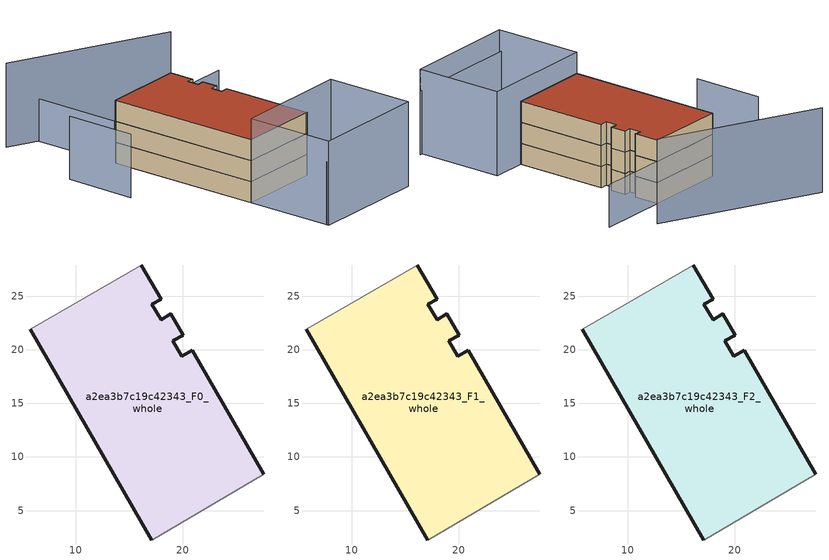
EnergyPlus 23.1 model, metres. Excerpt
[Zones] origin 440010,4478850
a2ea3b7c19c42343_F0_whole
 floor ground (EU_floor_Construction): 27.56,8.36 20.89,19.97 19.89,19.39 19.06,20.82 20.03,21.35 18.87,23.36 17.97,22.8 17.09,24.23 17.99,24.68 16.14,27.9 5.76,21.88 17.08,2.25 z0
 wall outside (EU_wall_Construction): 17.08,2.25 5.76,21.88 / 16.14,27.9 17.99,24.68 17.09,24.23 17.97,22.8 18.87,23.36 20.03,21.35 19.06,20.82 19.89,19.39 20.89,19.97 27.56,8.36 z0:3
 wall adiabatic (EU_wall_Construction): 5.76,21.88 16.14,27.9 / 27.56,8.36 17.08,2.25 z0:3
a2ea3b7c19c42343_F1_whole
 floor to a2ea3b7c19c42343_F0_whole (EU_floor_Construction): 27.56,8.36 20.88,19.97 19.89,19.39 19.06,20.82 20.02,21.35 18.87,23.36 17.96,22.8 17.09,24.23 17.99,24.68 16.14,27.9 5.75,21.88 17.08,2.25 z3
 wall outside (EU_wall_Construction): 17.08,2.25 5.76,21.88 / 16.14,27.9 17.99,24.68 17.09,24.23 17.97,22.8 18.87,23.36 20.03,21.35 19.06,20.82 19.89,19.39 20.89,19.97 27.56,8.36 z3:6
 wall adiabatic (EU_wall_Construction): 5.76,21.88 16.14,27.9 / 27.56,8.36 17.08,2.25 z3:6
a2ea3b7c19c42343_F2_whole
 floor to a2ea3b7c19c42343_F1_whole (EU_floor_Construction): 27.56,8.36 20.88,19.97 19.89,19.39 19.06,20.82 20.02,21.35 18.87,23.36 17.96,22.8 17.09,24.23 17.99,24.68 16.14,27.9 5.75,21.88 17.08,2.25 z6
 wall outside (EU_wall_Construction): 17.08,2.25 5.76,21.88 / 16.14,27.9 17.99,24.68 17.09,24.23 17.97,22.8 18.87,23.36 20.03,21.35 19.06,20.82 19.89,19.39 20.89,19.97 27.56,8.36 z6:9
 wall adiabatic (EU_wall_Construction): 5.76,21.88 16.14,27.9 / 27.56,8.36 17.08,2.25 z6:9
 roof outside (EU_roof_Construction): 18.87,23.36 20.03,21.35 19.06,20.82 19.89,19.39 20.89,19.97 27.56,8.36 17.08,2.25 5.76,21.88 16.14,27.9 17.99,24.68 17.09,24.23 17.97,22.8 z9
shading: 23.37,-8.61 38.55,0.16 / -1.95,18.94 3.07,10.06 z0:9; 18.79,34.34 -5.45,32.48 / 17.06,2.27 31.94,10.9 / 31.94,10.9 38.39,-0.22 / 38.39,-0.22 23.51,-8.86 / 23.51,-8.86 17.06,2.27 z0:12; 25.13,33.02 5.7,21.85 / 5.7,21.85 -0.61,32.83 z0:6
[Building]
EU S2 Campaign: North Axis=0; Terrain=City; Solar Distribution=FullExterior
[Site:Location]
Madrid: Latitude=40.5; Longitude=-3.5; Time Zone=1; Elevation=609
[SizingPeriod:WeatherFileDays]
AnnualSizingPeriod: Begin Month=1; Begin Day of Month=1; End Month=12; End Day of Month=31; Day of Week for Start Day=Monday; Use Weather File Daylight Saving Period=No; Use Weather File Rain and Snow Indicators=No
[MATERIAL]
EU_InternalMass_Material: Roughness=MediumRough; Thickness=0.1; Conductivity=1; Density=1800; Specific Heat=900; Thermal Absorptance=0.9; Solar Absorptance=0.7; Visible Absorptance=0.7
[MATERIAL:NOMASS] Roughness=MediumRough; Thermal Absorptance=0.9; Solar Absorptance=0.7; Visible Absorptance=0.7
Name | Thermal Resistance
EU_wall_NoMass | 1.60022
EU_roof_NoMass | 1.57597
EU_floor_NoMass | 0.470652
[CONSTRUCTION]
EU_wall_Construction: EU_wall_NoMass
EU_roof_Construction: EU_roof_NoMass
EU_floor_Construction: EU_floor_NoMass
EU_InternalMass_Construction: EU_InternalMass_Material
[ZONE] Type=1; Multiplier=1; Ceiling Height=autocalculate; Volume=811.942; Floor Area=autocalculate; Part of Total Floor Area=Yes
a2ea3b7c19c42343_F0_whole; a2ea3b7c19c42343_F1_whole; a2ea3b7c19c42343_F2_whole
[INTERNALMASS] Construction=EU_InternalMass_Construction; Surface Area=270.648
Name | Zone or ZoneList
a2ea3b7c19c42343_F0_whole_EU_InternalMass | a2ea3b7c19c42343_F0_whole
a2ea3b7c19c42343_F1_whole_EU_InternalMass | a2ea3b7c19c42343_F1_whole
a2ea3b7c19c42343_F2_whole_EU_InternalMass | a2ea3b7c19c42343_F2_whole
[OTHEREQUIPMENT] Fuel Type=Electricity; Design Level Calculation Method=Watts/Area; Power per Zone Floor Area=1; Fraction Latent=0; Fraction Radiant=0; Fraction Lost=0; Carbon Dioxide Generation Rate=0; EndUse Subcategory=EU_Step8_InternalGains
Name | Zone or ZoneList or Space or SpaceList | Schedule
EU_Step8_InternalGain_a2ea3b7c19c42343_F0_whole_f000 | a2ea3b7c19c42343_F0_whole | EU_Step8_GainSchedule_a2ea3b7c19c42343_F0_whole_f000
EU_Step8_InternalGain_a2ea3b7c19c42343_F1_whole_f000 | a2ea3b7c19c42343_F1_whole | EU_Step8_GainSchedule_a2ea3b7c19c42343_F1_whole_f000
EU_Step8_InternalGain_a2ea3b7c19c42343_F2_whole_f000 | a2ea3b7c19c42343_F2_whole | EU_Step8_GainSchedule_a2ea3b7c19c42343_F2_whole_f000
[ZONEVENTILATION:DESIGNFLOWRATE] Schedule=EU_AlwaysOn; Design Flow Rate Calculation Method=AirChanges/Hour; Air Changes per Hour=0.480704; Ventilation Type=Natural; Fan Pressure Rise=0; Fan Total Efficiency=1; Constant Term Coefficient=1; Temperature Term Coefficient=0; Velocity Term Coefficient=0; Velocity Squared Term Coefficient=0; Minimum Indoor Temperature=-100; Maximum Indoor Temperature=100; Delta Temperature=-100; Minimum Outdoor Temperature=-100; Maximum Outdoor Temperature=100; Maximum Wind Speed=40
Name | Zone or ZoneList or Space or SpaceList
EU_ConstantAir_a2ea3b7c19c42343_F0_whole | a2ea3b7c19c42343_F0_whole
EU_ConstantAir_a2ea3b7c19c42343_F1_whole | a2ea3b7c19c42343_F1_whole
EU_ConstantAir_a2ea3b7c19c42343_F2_whole | a2ea3b7c19c42343_F2_whole
[HVACTEMPLATE:THERMOSTAT] Constant Heating Setpoint=20; Constant Cooling Setpoint=50
EU_HeatOnly_a2ea3b7c19c42343_F0_whole; EU_HeatOnly_a2ea3b7c19c42343_F1_whole; EU_HeatOnly_a2ea3b7c19c42343_F2_whole
[HVACTEMPLATE:ZONE:IDEALLOADSAIRSYSTEM] System Availability Schedule=EU_AlwaysOn; Maximum Heating Supply Air Temperature=50; Minimum Cooling Supply Air Temperature=13; Maximum Heating Supply Air Humidity Ratio=0.0156; Minimum Cooling Supply Air Humidity Ratio=0.0077; Heating Limit=NoLimit; Cooling Limit=NoLimit; Heating Availability Schedule=EU_AlwaysOn; Cooling Availability Schedule=EU_CoolingOff; Dehumidification Control Type=ConstantSensibleHeatRatio; Cooling Sensible Heat Ratio=0.7; Dehumidification Setpoint=60; Humidification Control Type=None; Humidification Setpoint=30; Outdoor Air Method=None; Outdoor Air Flow Rate per Person=0.00944; Outdoor Air Flow Rate per Zone Floor Area=0; Outdoor Air Flow Rate per Zone=0; Demand Controlled Ventilation Type=None; Outdoor Air Economizer Type=NoEconomizer; Heat Recovery Type=None; Sensible Heat Recovery Effectiveness=0.7; Latent Heat Recovery Effectiveness=0.65
Name | Template Thermostat
a2ea3b7c19c42343_F0_whole | EU_HeatOnly_a2ea3b7c19c42343_F0_whole
a2ea3b7c19c42343_F1_whole | EU_HeatOnly_a2ea3b7c19c42343_F1_whole
a2ea3b7c19c42343_F2_whole | EU_HeatOnly_a2ea3b7c19c42343_F2_whole
[SIZING:ZONE] Zone Cooling Design Supply Air Temperature Input Method=SupplyAirTemperature; Zone Cooling Design Supply Air Temperature=13; Zone Heating Design Supply Air Temperature Input Method=SupplyAirTemperature; Zone Heating Design Supply Air Temperature=50; Zone Cooling Design Supply Air Humidity Ratio=0.008; Zone Heating Design Supply Air Humidity Ratio=0.008; Cooling Design Air Flow Method=DesignDay; Cooling Design Air Flow Rate=0; Cooling Minimum Air Flow per Zone Floor Area=0.000762; Cooling Minimum Air Flow=0; Cooling Minimum Air Flow Fraction=0.2; Heating Design Air Flow Method=DesignDay; Heating Design Air Flow Rate=0; Heating Maximum Air Flow per Zone Floor Area=0.002032; Heating Maximum Air Flow=0.141576; Heating Maximum Air Flow Fraction=0.3; Account for Dedicated Outdoor Air System=No; Dedicated Outdoor Air System Control Strategy=NeutralSupplyAir; Dedicated Outdoor Air Low Setpoint Temperature for Design=autosize; Dedicated Outdoor Air High Setpoint Temperature for Design=autosize; Zone Load Sizing Method=Sensible Load Only No Latent Load; Zone Latent Cooling Design Supply Air Humidity Ratio Input Method=HumidityRatioDifference; Zone Cooling Design Supply Air Humidity Ratio Difference=0.005; Zone Latent Heating Design Supply Air Humidity Ratio Input Method=HumidityRatioDifference; Zone Humidification Design Supply Air Humidity Ratio Difference=0.005
a2ea3b7c19c42343_F0_whole; a2ea3b7c19c42343_F1_whole; a2ea3b7c19c42343_F2_whole
[SCHEDULE:CONSTANT]
Name | Hourly Value
EU_AlwaysOn | 1
EU_CoolingOff | 0
[SCHEDULE:FILE] Column Number=1; Rows to Skip at Top=0; Number of Hours of Data=8760; Column Separator=Comma; Interpolate to Timestep=No; Minutes per Item=60; Adjust Schedule for Daylight Savings=Yes
Name | File
EU_Step8_GainSchedule_a2ea3b7c19c42343_F0_whole_f000 | ../../schedules/a2ea3b7c19c42343/a2ea3b7c19c42343_F0_whole_f000_gain.csv
EU_Step8_GainSchedule_a2ea3b7c19c42343_F1_whole_f000 | ../../schedules/a2ea3b7c19c42343/a2ea3b7c19c42343_F1_whole_f000_gain.csv
EU_Step8_GainSchedule_a2ea3b7c19c42343_F2_whole_f000 | ../../schedules/a2ea3b7c19c42343/a2ea3b7c19c42343_F2_whole_f000_gain.csv
